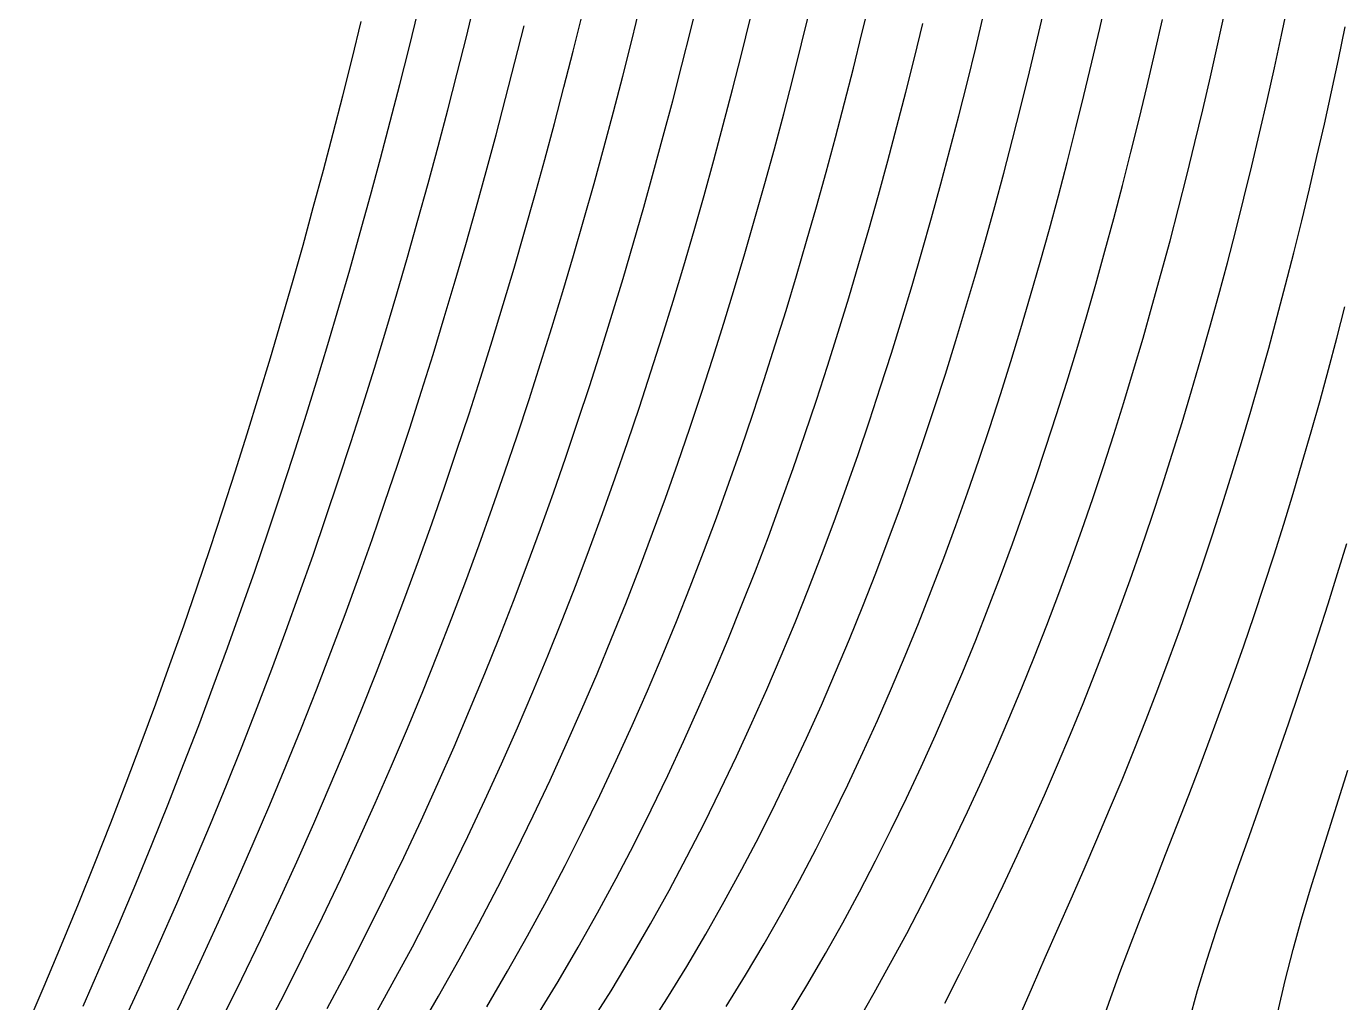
# Model space of a CAD drawing. Header units: metres. Extents: x -511 to 502, y -402 to 468.
# Drawn here: x -397.1 to -230.8, y 250.1 to 373.5 of the extents above; entities that cross this region are included whole.
import ezdxf

# ---------------------------------------------------------------- set-up
doc = ezdxf.new("R2010")
doc.units = ezdxf.units.M

msp = doc.modelspace()

# ---------------------------------------------------------------- linework, layer by layer
for p, q in [((-313.10345, 373.1131, -687.80963), (-312.00272, 377.6006, -687.91833)), ((-261.4032, 373.25732, -687.1817), (-260.43503, 377.5099, -687.3157)), ((-341.4815, 372.22375, -688.14233), (-340.3469, 376.8438, -688.23804)), ((-320.56668, 371.76398, -687.86676), (-319.44757, 376.28546, -687.9731)), ((-291.472, 372.62463, -687.5249), (-290.41095, 377.01007, -687.64496)), ((-269.26483, 372.06006, -687.23376), (-268.26364, 376.3432, -687.36554)), ((-238.43936, 372.4356, -686.8912), (-237.5581, 376.59338, -687.037)), ((-355.91745, 369.4416, -688.2585), (-354.76276, 374.12817, -688.3495)), ((-348.7249, 370.8388, -688.20013), (-347.57938, 375.49194, -688.2935)), ((-327.97836, 370.39355, -687.9248), (-326.84268, 374.9494, -688.0287)), ((-306.6977, 369.9856, -687.63837), (-305.58905, 374.43866, -687.75354)), ((-299.11038, 371.31952, -687.581), (-298.02466, 375.7384, -687.6986)), ((-277.07944, 370.82367, -687.28766), (-276.04712, 375.13898, -687.4171)), ((-254.45459, 370.19897, -686.9898), (-253.49673, 374.41302, -687.1315)), ((-246.46802, 371.34064, -686.93945), (-245.54764, 375.52588, -687.0832)), ((-335.33765, 369.00446, -687.98376), (-334.18744, 373.5948, -688.08514)), ((-314.23282, 368.62512, -687.69696), (-313.10345, 373.1131, -687.80963)), ((-292.56116, 368.24255, -687.4003), (-291.472, 372.62463, -687.5249)), ((-284.84555, 369.55023, -687.3432), (-283.78375, 373.89868, -687.4703)), ((-262.39688, 369.0124, -687.0423), (-261.4032, 373.25732, -687.1817)), ((-231.23346, 369.36182, -686.6913), (-230.3714, 373.48212, -686.84515)), ((-349.89877, 366.17914, -688.1037), (-348.7249, 370.8388, -688.20013)), ((-342.6446, 367.5987, -688.0434), (-341.4815, 372.22375, -688.14233)), ((-321.71484, 367.24054, -687.75665), (-320.56668, 371.76398, -687.86676)), ((-300.22498, 366.90234, -687.4589), (-299.11038, 371.31952, -687.581)), ((-278.13953, 366.51392, -687.153), (-277.07944, 370.82367, -687.28766)), ((-270.2926, 367.78333, -687.09674), (-269.26483, 372.06006, -687.23376)), ((-247.41226, 367.16553, -686.7897), (-246.46802, 371.34064, -686.93945)), ((-239.34323, 368.2887, -686.7393), (-238.43936, 372.4356, -686.8912)), ((-357.10013, 364.74774, -688.16455), (-355.91745, 369.4416, -688.2585)), ((-329.14325, 365.83447, -687.8173), (-327.97836, 370.39355, -687.9248)), ((-307.8356, 365.53265, -687.5189), (-306.6977, 369.9856, -687.63837)), ((-285.93582, 365.20605, -687.2111), (-284.84555, 369.55023, -687.3432)), ((-255.43768, 365.9937, -686.84235), (-254.45459, 370.19897, -686.9898)), ((-232.11725, 365.25342, -686.5308), (-231.23346, 369.36182, -686.6913)), ((-343.8369, 362.9682, -687.9411), (-342.6446, 367.5987, -688.0434)), ((-336.51733, 364.40955, -687.87885), (-335.33765, 369.00446, -687.98376)), ((-315.39197, 364.136, -687.58014), (-314.23282, 368.62512, -687.69696)), ((-293.6797, 363.86285, -687.2709), (-292.56116, 368.24255, -687.4003)), ((-271.34802, 363.5133, -686.9541), (-270.2926, 367.78333, -687.09674)), ((-263.4171, 364.7757, -686.89716), (-262.39688, 369.0124, -687.0423)), ((-240.27054, 364.1527, -686.58093), (-239.34323, 368.2887, -686.7393)), ((-351.10175, 361.513, -688.0041), (-349.89877, 366.17914, -688.1037)), ((-330.33844, 361.27203, -687.70593), (-329.14325, 365.83447, -687.8173)), ((-322.89322, 362.7149, -687.6425), (-321.71484, 367.24054, -687.75665)), ((-301.3696, 362.48663, -687.3322), (-300.22498, 366.90234, -687.4589)), ((-279.22827, 362.20935, -687.013), (-278.13953, 366.51392, -687.153)), ((-256.44705, 361.79736, -686.6886), (-255.43768, 365.9937, -686.84235)), ((-248.38135, 363.00024, -686.6336), (-247.41226, 367.16553, -686.7897)), ((-358.3119, 360.04608, -688.06757), (-357.10013, 364.74774, -688.16455)), ((-337.7274, 359.81006, -687.7702), (-336.51733, 364.40955, -687.87885)), ((-309.0041, 361.07996, -687.39496), (-307.8356, 365.53265, -687.5189)), ((-287.05582, 360.86603, -687.0738), (-285.93582, 365.20605, -687.2111)), ((-264.46478, 360.5464, -686.746), (-263.4171, 364.7757, -686.89716)), ((-241.22177, 360.0282, -686.4158), (-240.27054, 364.1527, -686.58093)), ((-233.02353, 361.15704, -686.36334), (-232.11725, 365.25342, -686.5308)), ((-345.05948, 358.33154, -687.8353), (-343.8369, 362.9682, -687.9411)), ((-324.10266, 358.18652, -687.52423), (-322.89322, 362.7149, -687.6425)), ((-316.5821, 359.64563, -687.459), (-315.39197, 364.136, -687.58014)), ((-302.5453, 358.07184, -687.2005), (-301.3696, 362.48663, -687.3322)), ((-294.8286, 359.48615, -687.13635), (-293.6797, 363.86285, -687.2709)), ((-272.4322, 359.24994, -686.80554), (-271.34802, 363.5133, -686.9541)), ((-249.37604, 358.8449, -686.47076), (-248.38135, 363.00024, -686.6336)), ((-352.335, 356.8393, -687.90106), (-351.10175, 361.513, -688.0041)), ((-331.56503, 356.70514, -687.5905), (-330.33844, 361.27203, -687.70593)), ((-310.20435, 356.62683, -687.2662), (-309.0041, 361.07996, -687.39496)), ((-288.2064, 356.5296, -686.93085), (-287.05582, 360.86603, -687.0738)), ((-280.34683, 357.90997, -686.8672), (-279.22827, 362.20935, -687.013)), ((-257.48343, 357.61, -686.5283), (-256.44705, 361.79736, -686.6886)), ((-233.9531, 357.07318, -686.1885), (-233.02353, 361.15704, -686.36334)), ((-359.5535, 355.33563, -687.96735), (-358.3119, 360.04608, -688.06757)), ((-338.96875, 355.20477, -687.6578), (-337.7274, 359.81006, -687.7702)), ((-317.80444, 355.15344, -687.3332), (-316.5821, 359.64563, -687.459)), ((-296.0092, 355.11133, -686.99634), (-294.8286, 359.48615, -687.13635)), ((-273.54608, 354.99298, -686.6507), (-272.4322, 359.24994, -686.80554)), ((-265.54092, 356.3252, -686.5884), (-264.46478, 360.5464, -686.746)), ((-242.19797, 355.91492, -686.2432), (-241.22177, 360.0282, -686.4158)), ((-346.31363, 353.68805, -687.72577), (-345.05948, 358.33154, -687.8353)), ((-325.34464, 353.6549, -687.4015), (-324.10266, 358.18652, -687.52423)), ((-303.75333, 353.65845, -687.06354), (-302.5453, 358.07184, -687.2005)), ((-281.49625, 353.61584, -686.71533), (-280.34683, 357.90997, -686.8672)), ((-258.5479, 353.43195, -686.361), (-257.48343, 357.61, -686.5283)), ((-250.39734, 354.70038, -686.3008), (-249.37604, 358.8449, -686.47076)), ((-353.59937, 352.1574, -687.7945), (-352.335, 356.8393, -687.90106)), ((-332.82443, 352.13397, -687.4709), (-331.56503, 356.70514, -687.5905)), ((-311.43738, 352.17316, -687.1324), (-310.20435, 356.62683, -687.2662)), ((-289.3892, 352.19696, -686.782), (-288.2064, 356.5296, -686.93085)), ((-266.64685, 352.1117, -686.4239), (-265.54092, 356.3252, -686.5884)), ((-243.19992, 351.81335, -686.0629), (-242.19797, 355.91492, -686.2432)), ((-234.90643, 353.00214, -686.00574), (-233.9531, 357.07318, -686.1885)), ((-360.82623, 350.61578, -687.8638), (-359.5535, 355.33563, -687.96735)), ((-340.24298, 350.5937, -687.5412), (-338.96875, 355.20477, -687.6578)), ((-319.0601, 350.65924, -687.2026), (-317.80444, 355.15344, -687.3332)), ((-297.22272, 350.73895, -686.85065), (-296.0092, 355.11133, -686.99634)), ((-274.69104, 350.74243, -686.48926), (-273.54608, 354.99298, -686.6507)), ((-251.44608, 350.56616, -686.12317), (-250.39734, 354.70038, -686.3008)), ((-347.6003, 349.03668, -687.61237), (-346.31363, 353.68805, -687.72577)), ((-326.62027, 349.1195, -687.2741), (-325.34464, 353.6549, -687.4015)), ((-304.99512, 349.24518, -686.9211), (-303.75333, 353.65845, -687.06354)), ((-282.67792, 349.32672, -686.55695), (-281.49625, 353.61584, -686.71533)), ((-259.64172, 349.26306, -686.1863), (-258.5479, 353.43195, -686.361)), ((-235.88464, 348.9436, -685.8145), (-234.90643, 353.00214, -686.00574)), ((-354.89615, 347.46655, -687.6842), (-353.59937, 352.1574, -687.7945)), ((-334.1175, 347.5572, -687.34674), (-332.82443, 352.13397, -687.4709)), ((-312.70477, 347.71838, -686.9932), (-311.43738, 352.17316, -687.1324)), ((-290.60513, 347.86768, -686.62683), (-289.3892, 352.19696, -686.782)), ((-267.7833, 347.90625, -686.25214), (-266.64685, 352.1117, -686.4239)), ((-244.22858, 347.7237, -685.8744), (-243.19992, 351.81335, -686.0629)), ((-362.13086, 345.88568, -687.7566), (-360.82623, 350.61578, -687.8638)), ((-341.55106, 345.97552, -687.4204), (-340.24298, 350.5937, -687.5412)), ((-320.35034, 346.1621, -687.06683), (-319.0601, 350.65924, -687.2026)), ((-306.27188, 344.83215, -686.77277), (-304.99512, 349.24518, -686.9211)), ((-298.47043, 346.3684, -686.69885), (-297.22272, 350.73895, -686.85065)), ((-283.8931, 345.04254, -686.39166), (-282.67792, 349.32672, -686.55695)), ((-275.8681, 346.49835, -686.3207), (-274.69104, 350.74243, -686.48926)), ((-260.7657, 345.10364, -686.00354), (-259.64172, 349.26306, -686.1863)), ((-252.5234, 346.44293, -685.93744), (-251.44608, 350.56616, -686.12317)), ((-348.92075, 344.37732, -687.4949), (-347.6003, 349.03668, -687.61237)), ((-335.44577, 342.97467, -687.2179), (-334.1175, 347.5572, -687.34674)), ((-327.93103, 344.5799, -687.1418), (-326.62027, 349.1195, -687.2741)), ((-314.00787, 343.26215, -686.8484), (-312.70477, 347.71838, -686.9932)), ((-291.85583, 343.54187, -686.465), (-290.60513, 347.86768, -686.62683)), ((-268.95193, 343.70898, -686.07263), (-267.7833, 347.90625, -686.25214)), ((-245.28482, 343.64575, -685.677), (-244.22858, 347.7237, -685.8744)), ((-236.88843, 344.89832, -685.6143), (-235.88464, 348.9436, -685.8145)), ((-363.4688, 341.14423, -687.6458), (-362.13086, 345.88568, -687.7566)), ((-356.2266, 342.76593, -687.57007), (-354.89615, 347.46655, -687.6842)), ((-342.8942, 341.3498, -687.2951), (-341.55106, 345.97552, -687.4204)), ((-321.67694, 341.66187, -686.9256), (-320.35034, 346.1621, -687.06683)), ((-299.75375, 341.9994, -686.5406), (-298.47043, 346.3684, -686.69885)), ((-277.0787, 342.26093, -686.14453), (-275.8681, 346.49835, -686.3207)), ((-253.63037, 342.3302, -685.74304), (-252.5234, 346.44293, -685.93744)), ((-350.27612, 339.70862, -687.3731), (-348.92075, 344.37732, -687.4949)), ((-329.27808, 340.03503, -687.0043), (-327.93103, 344.5799, -687.1418)), ((-307.58524, 340.41888, -686.61816), (-306.27188, 344.83215, -686.77277)), ((-285.14325, 340.76337, -686.21906), (-283.8931, 345.04254, -686.39166)), ((-261.92114, 340.95386, -685.8124), (-260.7657, 345.10364, -686.00354)), ((-237.91843, 340.86627, -685.40454), (-236.88843, 344.89832, -685.6143)), ((-357.59177, 338.05463, -687.4518), (-356.2266, 342.76593, -687.57007)), ((-336.81055, 338.38513, -687.0841), (-335.44577, 342.97467, -687.2179)), ((-315.34808, 338.8037, -686.6976), (-314.00787, 343.26215, -686.8484)), ((-293.14258, 339.21887, -686.29614), (-291.85583, 343.54187, -686.465)), ((-270.15356, 339.51923, -685.8848), (-268.95193, 343.70898, -686.07263)), ((-246.36954, 339.58032, -685.47015), (-245.28482, 343.64575, -685.677)), ((-364.84106, 336.3908, -687.53107), (-363.4688, 341.14423, -687.6458)), ((-344.27393, 336.7155, -687.165), (-342.8942, 341.3498, -687.2951)), ((-323.0411, 337.15765, -686.7787), (-321.67694, 341.66187, -686.9256)), ((-301.07443, 337.63153, -686.3755), (-299.75375, 341.9994, -686.5406)), ((-278.3241, 338.02985, -685.9603), (-277.0787, 342.26093, -686.14453)), ((-263.10928, 336.81348, -685.6121), (-261.92114, 340.95386, -685.8124)), ((-254.76791, 338.22864, -685.53937), (-253.63037, 342.3302, -685.74304)), ((-351.66797, 335.0299, -687.24677), (-350.27612, 339.70862, -687.3731)), ((-330.66315, 335.48456, -686.8612), (-329.27808, 340.03503, -687.0043)), ((-308.93652, 336.00494, -686.45703), (-307.58524, 340.41888, -686.61816)), ((-294.467, 334.89874, -686.1196), (-293.14258, 339.21887, -686.29614)), ((-286.42957, 336.48853, -686.03864), (-285.14325, 340.76337, -686.21906)), ((-271.3899, 335.3379, -685.68823), (-270.15356, 339.51923, -685.8848)), ((-247.4838, 335.52747, -685.2532), (-246.36954, 339.58032, -685.47015)), ((-238.97568, 336.8479, -685.18445), (-237.91843, 340.86627, -685.40454)), ((-358.9928, 333.33167, -687.3293), (-357.59177, 338.05463, -687.4518)), ((-338.21347, 333.7882, -686.945), (-336.81055, 338.38513, -687.0841)), ((-316.727, 334.34265, -686.54047), (-315.34808, 338.8037, -686.6976)), ((-302.43375, 333.26465, -686.20306), (-301.07443, 337.63153, -686.3755)), ((-279.60587, 333.805, -685.7676), (-278.3241, 338.02985, -685.9603)), ((-255.93726, 334.13812, -685.3258), (-254.76791, 338.22864, -685.53937)), ((-231.44131, 334.1253, -684.8855), (-230.41718, 338.09723, -685.1197)), ((-366.24878, 331.62408, -687.4123), (-364.84106, 336.3908, -687.53107)), ((-345.69162, 332.07214, -687.0299), (-344.27393, 336.7155, -687.165)), ((-324.4444, 332.649, -686.6256), (-323.0411, 337.15765, -686.7787)), ((-310.3275, 331.58984, -686.2888), (-308.93652, 336.00494, -686.45703)), ((-287.75394, 332.21814, -685.8499), (-286.42957, 336.48853, -686.03864)), ((-264.33136, 332.68286, -685.40216), (-263.10928, 336.81348, -685.6121)), ((-240.06104, 332.84326, -684.9533), (-238.97568, 336.8479, -685.18445)), ((-353.0975, 330.3401, -687.1157), (-351.66797, 335.0299, -687.24677)), ((-332.0877, 330.9276, -686.71234), (-330.66315, 335.48456, -686.8612)), ((-318.14633, 329.87866, -686.3765), (-316.727, 334.34265, -686.54047)), ((-295.83075, 330.5813, -685.93506), (-294.467, 334.89874, -686.1196)), ((-272.6621, 331.16467, -685.4821), (-271.3899, 335.3379, -685.68823)), ((-248.6286, 331.487, -685.0253), (-247.4838, 335.52747, -685.2532)), ((-360.43124, 328.59595, -687.2022), (-358.9928, 333.33167, -687.3293)), ((-339.656, 329.18256, -686.8004), (-338.21347, 333.7882, -686.945)), ((-325.88876, 328.13495, -686.4661), (-324.4444, 332.649, -686.6256)), ((-303.8336, 328.8982, -686.0229), (-302.43375, 333.26465, -686.20306)), ((-280.9255, 329.58643, -685.56555), (-279.60587, 333.805, -685.7676)), ((-265.58862, 328.5622, -685.1818), (-264.33136, 332.68286, -685.40216)), ((-257.13937, 330.05896, -685.10156), (-255.93726, 334.13812, -685.3258)), ((-241.17517, 328.85236, -684.71027), (-240.06104, 332.84326, -684.9533)), ((-232.49152, 330.1681, -684.6393), (-231.44131, 334.1253, -684.8855)), ((-367.69333, 326.84308, -687.28925), (-366.24878, 331.62408, -687.4123)), ((-347.1489, 327.41815, -686.8896), (-345.69162, 332.07214, -687.0299)), ((-333.5534, 326.3631, -686.5573), (-332.0877, 330.9276, -686.71234)), ((-311.75998, 327.17303, -686.1131), (-310.3275, 331.58984, -686.2888)), ((-289.1177, 327.95233, -685.6522), (-287.75394, 332.21814, -685.8499)), ((-273.9717, 326.99945, -685.2659), (-272.6621, 331.16467, -685.4821)), ((-249.80496, 327.45935, -684.7859), (-248.6286, 331.487, -685.0253)), ((-354.56628, 325.63806, -686.9796), (-353.0975, 330.3401, -687.1157)), ((-319.60785, 325.41064, -686.2055), (-318.14633, 329.87866, -686.3765)), ((-297.23535, 326.26605, -685.7419), (-295.83075, 330.5813, -685.93506)), ((-282.28445, 325.37408, -685.3537), (-280.9255, 329.58643, -685.56555)), ((-258.37573, 325.9914, -684.8659), (-257.13937, 330.05896, -685.10156)), ((-233.5687, 326.2257, -684.3802), (-232.49152, 330.1681, -684.6393)), ((-361.90845, 323.84613, -687.07043), (-360.43124, 328.59595, -687.2022)), ((-341.13974, 324.56793, -686.6499), (-339.656, 329.18256, -686.8004)), ((-327.37567, 323.61487, -686.2998), (-325.88876, 328.13495, -686.4661)), ((-305.2757, 324.5318, -685.8344), (-303.8336, 328.8982, -686.0229)), ((-290.52277, 323.69043, -685.445), (-289.1177, 327.95233, -685.6522)), ((-266.88248, 324.45123, -684.95026), (-265.58862, 328.5622, -685.1818)), ((-242.31912, 324.87573, -684.4545), (-241.17517, 328.85236, -684.71027)), ((-369.17606, 322.04626, -687.1617), (-367.69333, 326.84308, -687.28925)), ((-348.6472, 322.75293, -686.7436), (-347.1489, 327.41815, -686.8896)), ((-335.06207, 321.79065, -686.39575), (-333.5534, 326.3631, -686.5573)), ((-313.23575, 322.75415, -685.92944), (-311.75998, 327.17303, -686.1131)), ((-298.68298, 321.95258, -685.5395), (-297.23535, 326.26605, -685.7419)), ((-275.3204, 322.8423, -685.0388), (-273.9717, 326.99945, -685.2659)), ((-259.64746, 321.9353, -684.6179), (-258.37573, 325.9914, -684.8659)), ((-251.01382, 323.4447, -684.5338), (-249.80496, 327.45935, -684.7859)), ((-234.6735, 322.29883, -684.1071), (-233.5687, 326.2257, -684.3802)), ((-356.07578, 320.92267, -686.83826), (-354.56628, 325.63806, -686.9796)), ((-342.66638, 319.94257, -686.49316), (-341.13974, 324.56793, -686.6499)), ((-321.1135, 320.9378, -686.02673), (-319.60785, 325.41064, -686.2055)), ((-306.762, 320.16473, -685.637), (-305.2757, 324.5318, -685.8344)), ((-283.6846, 321.16785, -685.1313), (-282.28445, 325.37408, -685.3537)), ((-268.2144, 320.35046, -684.7067), (-266.88248, 324.45123, -684.95026)), ((-243.49365, 320.91345, -684.18506), (-242.31912, 324.87573, -684.4545)), ((-363.42593, 319.08118, -686.9336), (-361.90845, 323.84613, -687.07043)), ((-350.18823, 318.07495, -686.5918), (-348.6472, 322.75293, -686.7436)), ((-328.90717, 319.0879, -686.1261), (-327.37567, 323.61487, -686.2998)), ((-314.7568, 318.33228, -685.73724), (-313.23575, 322.75415, -685.92944)), ((-291.9709, 319.43256, -685.2275), (-290.52277, 323.69043, -685.445)), ((-276.70953, 318.6931, -684.7999), (-275.3204, 322.8423, -685.0388)), ((-252.25638, 319.44336, -684.2683), (-251.01382, 323.4447, -684.5338)), ((-370.69827, 317.2326, -687.0294), (-369.17606, 322.04626, -687.1617)), ((-357.62766, 316.19275, -686.6913), (-356.07578, 320.92267, -686.83826)), ((-336.61563, 317.2088, -686.22723), (-335.06207, 321.79065, -686.39575)), ((-322.6652, 316.4599, -685.8399), (-321.1135, 320.9378, -686.02673)), ((-300.1754, 317.6405, -685.3272), (-298.68298, 321.95258, -685.5395)), ((-285.12775, 316.96765, -684.89746), (-283.6846, 321.16785, -685.1313)), ((-260.95584, 317.8911, -684.3567), (-259.64746, 321.9353, -684.6179)), ((-235.80634, 318.3872, -683.81903), (-234.6735, 322.29883, -684.1071)), ((-344.2379, 315.3056, -686.32983), (-342.66638, 319.94257, -686.49316)), ((-308.29462, 315.797, -685.4301), (-306.762, 320.16473, -685.637)), ((-293.46423, 315.17828, -684.999), (-291.9709, 319.43256, -685.2275)), ((-269.58588, 316.25958, -684.4502), (-268.2144, 320.35046, -684.7067)), ((-253.53363, 315.4555, -683.98816), (-252.25638, 319.44336, -684.2683)), ((-244.6995, 316.96564, -683.90076), (-243.49365, 320.91345, -684.18506)), ((-364.98523, 314.29962, -686.7915), (-363.42593, 319.08118, -686.9336)), ((-351.7739, 313.38324, -686.43365), (-350.18823, 318.07495, -686.5918)), ((-330.48532, 314.55286, -685.9447), (-328.90717, 319.0879, -686.1261)), ((-316.32532, 313.90686, -685.5359), (-314.7568, 318.33228, -685.73724)), ((-301.71475, 313.3299, -685.1043), (-300.1754, 317.6405, -685.3272)), ((-278.14096, 314.5523, -684.54846), (-276.70953, 318.6931, -684.7999)), ((-262.302, 313.8589, -684.0812), (-260.95584, 317.8911, -684.3567)), ((-236.96786, 314.49084, -683.5147), (-235.80634, 318.3872, -683.81903)), ((-372.26157, 312.40045, -686.89215), (-370.69827, 317.2326, -687.0294)), ((-359.22372, 311.44647, -686.53845), (-357.62766, 316.19275, -686.6913)), ((-338.216, 312.61646, -686.05133), (-336.61563, 317.2088, -686.22723)), ((-324.26514, 311.97577, -685.6443), (-322.6652, 316.4599, -685.8399)), ((-286.61566, 312.77338, -684.6514), (-285.12775, 316.96765, -684.89746)), ((-270.99847, 312.17908, -684.1796), (-269.58588, 316.25958, -684.4502)), ((-245.93756, 313.0324, -683.60034), (-244.6995, 316.96564, -683.90076)), ((-366.58783, 309.50006, -686.64386), (-364.98523, 314.29962, -686.7915)), ((-345.85638, 310.65576, -686.15955), (-344.2379, 315.3056, -686.32983)), ((-332.11237, 310.00897, -685.75494), (-330.48532, 314.55286, -685.9447)), ((-309.8756, 311.4276, -685.213), (-308.29462, 315.797, -685.4301)), ((-295.00455, 310.9275, -684.75867), (-293.46423, 315.17828, -684.999)), ((-279.61655, 310.4195, -684.2834), (-278.14096, 314.5523, -684.54846)), ((-254.84644, 311.4809, -683.6922), (-253.53363, 315.4555, -683.98816)), ((-238.15854, 310.61, -683.1928), (-236.96786, 314.49084, -683.5147)), ((-353.40613, 308.67627, -686.269), (-351.7739, 313.38324, -686.43365)), ((-339.8654, 308.01245, -685.86755), (-338.216, 312.61646, -686.05133)), ((-317.94354, 309.47717, -685.3248), (-316.32532, 313.90686, -685.5359)), ((-303.3033, 309.01978, -684.86993), (-301.71475, 313.3299, -685.1043)), ((-288.15048, 308.58484, -684.3921), (-286.61566, 312.77338, -684.6514)), ((-263.68747, 309.83868, -683.7901), (-262.302, 313.8589, -684.0812)), ((-247.20859, 309.11414, -683.2826), (-245.93756, 313.0324, -683.60034)), ((-373.8673, 307.54816, -686.7497), (-372.26157, 312.40045, -686.89215)), ((-360.8656, 306.68274, -686.37933), (-359.22372, 311.44647, -686.53845)), ((-325.91574, 307.48438, -685.4394), (-324.26514, 311.97577, -685.6443)), ((-311.5076, 307.05573, -684.9849), (-309.8756, 311.4276, -685.213)), ((-272.45367, 308.10876, -683.8939), (-270.99847, 312.17908, -684.1796)), ((-256.19617, 307.5202, -683.3791), (-254.84644, 311.4809, -683.6922)), ((-368.2356, 304.68073, -686.49036), (-366.58783, 309.50006, -686.64386)), ((-347.5236, 305.99158, -685.98175), (-345.85638, 310.65576, -686.15955)), ((-333.79047, 305.45496, -685.5564), (-332.11237, 310.00897, -685.75494)), ((-319.61386, 305.04218, -685.1033), (-317.94354, 309.47717, -685.3248)), ((-296.5944, 306.6798, -684.5055), (-295.00455, 310.9275, -684.75867)), ((-281.13815, 306.29504, -684.0035), (-279.61655, 310.4195, -684.2834)), ((-265.1135, 305.83105, -683.4822), (-263.68747, 309.83868, -683.7901)), ((-239.37866, 306.7444, -682.85175), (-238.15854, 310.61, -683.1928)), ((-355.08682, 303.9524, -686.0972), (-353.40613, 308.67627, -686.269)), ((-341.5661, 303.3954, -685.6754), (-339.8654, 308.01245, -685.86755)), ((-304.94348, 304.71008, -684.6233), (-303.3033, 309.01978, -684.86993)), ((-289.73434, 304.4021, -684.11847), (-288.15048, 308.58484, -684.3921)), ((-273.95328, 304.0492, -683.59174), (-272.45367, 308.10876, -683.8939)), ((-248.513, 305.21045, -682.94586), (-247.20859, 309.11414, -683.2826)), ((-231.34894, 304.35693, -682.3992), (-230.18832, 308.1742, -682.76495)), ((-375.51718, 302.67426, -686.60175), (-373.8673, 307.54816, -686.7497)), ((-362.5554, 301.8999, -686.2136), (-360.8656, 306.68274, -686.37933)), ((-349.24213, 301.31183, -685.7961), (-347.5236, 305.99158, -685.98175)), ((-327.61954, 302.98456, -685.22455), (-325.91574, 307.48438, -685.4394)), ((-313.19293, 302.68164, -684.7451), (-311.5076, 307.05573, -684.9849)), ((-298.23602, 302.43494, -684.2385), (-296.5944, 306.6798, -684.5055)), ((-282.70767, 302.1789, -683.7076), (-281.13815, 306.29504, -684.0035)), ((-257.5834, 303.57367, -683.0473), (-256.19617, 307.5202, -683.3791)), ((-240.62842, 302.8944, -682.48987), (-239.37866, 306.7444, -682.85175)), ((-369.93024, 299.8396, -686.3306), (-368.2356, 304.68073, -686.49036)), ((-335.52222, 300.88965, -685.3483), (-333.79047, 305.45496, -685.5564)), ((-321.33914, 300.60114, -684.8704), (-319.61386, 305.04218, -685.1033)), ((-306.63776, 300.4002, -684.36334), (-304.94348, 304.71008, -684.6233)), ((-291.36948, 300.2249, -683.8293), (-289.73434, 304.4021, -684.11847)), ((-266.5815, 301.83582, -683.15594), (-265.1135, 305.83105, -683.4822)), ((-249.85147, 301.32196, -682.58856), (-248.513, 305.21045, -682.94586)), ((-232.5347, 300.55444, -682.0106), (-231.34894, 304.35693, -682.3992)), ((-377.2127, 297.77655, -686.448), (-375.51718, 302.67426, -686.60175)), ((-356.81818, 299.20984, -685.918), (-355.08682, 303.9524, -686.0972)), ((-343.32062, 298.7641, -685.47424), (-341.5661, 303.3954, -685.6754)), ((-329.37912, 298.4754, -684.99896), (-327.61954, 302.98456, -685.22455)), ((-314.93442, 298.3037, -684.4925), (-313.19293, 302.68164, -684.7451)), ((-275.49887, 300.00043, -683.27167), (-273.95328, 304.0492, -683.59174)), ((-259.0093, 299.64105, -682.6952), (-257.5834, 303.57367, -683.0473)), ((-241.90799, 299.05902, -682.1053), (-240.62842, 302.8944, -682.48987)), ((-364.29504, 297.0957, -686.0409), (-362.5554, 301.8999, -686.2136)), ((-351.01404, 296.61438, -685.6019), (-349.24213, 301.31183, -685.7961)), ((-299.93204, 298.19293, -683.9566), (-298.23602, 302.43494, -684.2385)), ((-284.3272, 298.0711, -683.3942), (-282.70767, 302.1789, -683.7076)), ((-268.0927, 297.85364, -682.80975), (-266.5815, 301.83582, -683.15594)), ((-251.22452, 297.4483, -682.20874), (-249.85147, 301.32196, -682.58856)), ((-371.67374, 294.97498, -686.16437), (-369.93024, 299.8396, -686.3306)), ((-337.31027, 296.3114, -685.1301), (-335.52222, 300.88965, -685.3483)), ((-323.12204, 296.15308, -684.6255), (-321.33914, 300.60114, -684.8704)), ((-308.38904, 296.08923, -684.08905), (-306.63776, 300.4002, -684.36334)), ((-293.05856, 296.05334, -683.5232), (-291.36948, 300.2249, -683.8293)), ((-277.09232, 295.9626, -682.93207), (-275.49887, 300.00043, -683.27167)), ((-260.47458, 295.72308, -682.32086), (-259.0093, 299.64105, -682.6952)), ((-233.74521, 296.76617, -681.5971), (-232.5347, 300.55444, -682.0106)), ((-378.95584, 292.8529, -686.2881), (-377.2127, 297.77655, -686.448)), ((-358.60257, 294.44708, -685.7309), (-356.81818, 299.20984, -685.918)), ((-345.1316, 294.11652, -685.26355), (-343.32062, 298.7641, -685.47424)), ((-331.19727, 293.95557, -684.76184), (-329.37912, 298.4754, -684.99896)), ((-316.73523, 293.9215, -684.22614), (-314.93442, 298.3037, -684.4925)), ((-301.6852, 293.9532, -683.6583), (-299.93204, 298.19293, -683.9566)), ((-285.9992, 293.972, -683.0618), (-284.3272, 298.0711, -683.3942)), ((-269.64838, 293.88483, -682.44165), (-268.0927, 297.85364, -682.80975)), ((-243.2168, 295.23877, -681.6959), (-241.90799, 299.05902, -682.1053)), ((-366.08676, 292.26862, -685.8608), (-364.29504, 297.0957, -686.0409)), ((-352.84213, 291.8974, -685.3988), (-351.01404, 296.61438, -685.6019)), ((-339.15768, 291.71893, -684.90106), (-337.31027, 296.3114, -685.1301)), ((-324.9658, 291.69666, -684.36743), (-323.12204, 296.15308, -684.6255)), ((-310.20053, 291.77716, -683.7991), (-308.38904, 296.08923, -684.08905)), ((-294.80405, 291.88745, -683.1987), (-293.05856, 296.05334, -683.5232)), ((-252.63184, 293.5899, -681.80426), (-251.22452, 297.4483, -682.20874)), ((-234.97949, 292.9912, -681.1564), (-233.74521, 296.76617, -681.5971)), ((-373.46808, 290.08484, -685.99115), (-371.67374, 294.97498, -686.16437)), ((-360.44226, 289.66168, -685.53534), (-358.60257, 294.44708, -685.7309)), ((-278.7354, 291.9361, -682.571), (-277.09232, 295.9626, -682.93207)), ((-261.97992, 291.81976, -681.9221), (-260.47458, 295.72308, -682.32086)), ((-244.55453, 291.43274, -681.25934), (-243.2168, 295.23877, -681.6959)), ((-380.7483, 287.90137, -686.12177), (-378.95584, 292.8529, -686.2881)), ((-347.0019, 289.45087, -685.0426), (-345.1316, 294.11652, -685.26355)), ((-333.0774, 289.42365, -684.5123), (-331.19727, 293.95557, -684.76184)), ((-318.5983, 289.5338, -683.9449), (-316.73523, 293.9215, -684.22614)), ((-303.49863, 289.71545, -683.34235), (-301.6852, 293.9532, -683.6583)), ((-287.72565, 289.88165, -682.7086), (-285.9992, 293.972, -683.0618)), ((-271.24988, 289.92926, -682.0496), (-269.64838, 293.88483, -682.44165)), ((-254.07373, 289.7464, -681.3727), (-252.63184, 293.5899, -681.80426)), ((-236.2362, 289.22827, -680.68567), (-234.97949, 292.9912, -681.1564)), ((-367.93286, 287.41595, -685.6727), (-366.08676, 292.26862, -685.8608)), ((-354.72916, 287.15924, -685.18604), (-352.84213, 291.8974, -685.3988)), ((-341.06747, 287.11005, -684.6603), (-339.15768, 291.71893, -684.90106)), ((-326.87372, 287.23096, -684.0952), (-324.9658, 291.69666, -684.36743)), ((-312.0753, 287.46326, -683.49207), (-310.20053, 291.77716, -683.7991)), ((-296.6087, 287.7271, -682.85406), (-294.80405, 291.88745, -683.1987)), ((-280.43018, 287.9215, -682.1865), (-278.7354, 291.9361, -682.571)), ((-263.52576, 287.93127, -681.4966), (-261.97992, 291.81976, -681.9221)), ((-245.92004, 287.64075, -680.7928), (-244.55453, 291.43274, -681.25934)), ((-375.3153, 285.16632, -685.8106), (-373.46808, 290.08484, -685.99115)), ((-362.34003, 284.8515, -685.33075), (-360.44226, 289.66168, -685.53534)), ((-348.93448, 284.76532, -684.81067), (-347.0019, 289.45087, -685.0426)), ((-335.02286, 284.87775, -684.24945), (-333.0774, 289.42365, -684.5123)), ((-320.52747, 285.14, -683.6474), (-318.5983, 289.5338, -683.9449)), ((-305.3754, 285.47943, -683.00696), (-303.49863, 289.71545, -683.34235)), ((-289.50925, 285.80078, -682.3326), (-287.72565, 289.88165, -682.7086)), ((-272.89822, 285.9881, -681.63116), (-271.24988, 289.92926, -682.0496)), ((-255.54947, 285.91803, -680.91125), (-254.07373, 289.7464, -681.3727)), ((-382.59207, 282.91913, -685.94855), (-380.7483, 287.90137, -686.12177)), ((-298.47577, 283.57263, -682.48737), (-296.6087, 287.7271, -682.85406)), ((-282.17813, 283.91925, -681.7761), (-280.43018, 287.9215, -682.1865)), ((-265.11234, 284.0584, -681.0415), (-263.52576, 287.93127, -681.4966)), ((-237.51334, 285.4759, -680.18207), (-236.2362, 289.22827, -680.68567)), ((-369.8356, 282.53516, -685.4764), (-367.93286, 287.41595, -685.6727)), ((-356.6781, 282.39722, -684.963), (-354.72916, 287.15924, -685.18604)), ((-343.0431, 282.48352, -684.4069), (-341.06747, 287.11005, -684.6603)), ((-328.84955, 282.75427, -683.8076), (-326.87372, 287.23096, -684.0952)), ((-314.01712, 283.14685, -683.16656), (-312.0753, 287.46326, -683.49207)), ((-247.31161, 283.862, -680.29315), (-245.92004, 287.64075, -680.7928)), ((-377.21765, 280.21716, -685.6223), (-375.3153, 285.16632, -685.8106)), ((-364.29868, 280.01398, -685.11664), (-362.34003, 284.8515, -685.33075)), ((-350.93286, 280.0575, -684.56696), (-348.93448, 284.76532, -684.81067)), ((-337.0375, 280.31653, -683.97205), (-335.02286, 284.87775, -684.24945)), ((-322.52637, 280.73877, -683.3323), (-320.52747, 285.14, -683.6474)), ((-307.3193, 281.24518, -682.65027), (-305.3754, 285.47943, -683.00696)), ((-291.35257, 281.72894, -681.93134), (-289.50925, 285.80078, -682.3326)), ((-274.5945, 282.0617, -681.1835), (-272.89822, 285.9881, -681.63116)), ((-257.05832, 282.10474, -680.4169), (-255.54947, 285.91803, -680.91125)), ((-238.80826, 281.73248, -679.64215), (-237.51334, 285.4759, -680.18207)), ((-384.4888, 277.9037, -685.7682), (-382.59207, 282.91913, -685.94855)), ((-330.89734, 278.2655, -683.50336), (-328.84955, 282.75427, -683.8076)), ((-316.03, 278.82703, -682.82074), (-314.01712, 283.14685, -683.16656)), ((-300.40854, 279.42377, -682.09625), (-298.47577, 283.57263, -682.48737)), ((-283.9815, 279.92993, -681.3372), (-282.17813, 283.91925, -681.7761)), ((-266.7395, 280.2013, -680.5536), (-265.11234, 284.0584, -681.0415)), ((-248.7273, 280.0954, -679.757), (-247.31161, 283.862, -680.29315)), ((-371.79767, 277.62396, -685.27106), (-369.8356, 282.53516, -685.4764)), ((-358.69193, 277.60876, -684.729), (-356.6781, 282.39722, -684.963)), ((-345.08838, 277.8366, -684.13995), (-343.0431, 282.48352, -684.4069)), ((-309.33405, 277.01196, -682.27026), (-307.3193, 281.24518, -682.65027)), ((-293.2584, 277.66754, -681.5023), (-291.35257, 281.72894, -681.93134)), ((-276.33972, 278.15094, -680.7035), (-274.5945, 282.0617, -681.1835)), ((-258.59872, 278.30627, -679.88586), (-257.05832, 282.10474, -680.4169)), ((-240.11731, 277.99548, -679.06195), (-238.80826, 281.73248, -679.64215)), ((-379.17746, 275.2342, -685.4258), (-377.21765, 280.21716, -685.6223)), ((-366.32092, 275.1463, -684.8923), (-364.29868, 280.01398, -685.11664)), ((-353.0006, 275.32465, -684.31055), (-350.93286, 280.0575, -684.56696)), ((-339.12534, 275.7379, -683.67896), (-337.0375, 280.31653, -683.97205)), ((-324.59967, 276.32916, -682.9979), (-322.52637, 280.73877, -683.3323)), ((-302.4105, 275.2812, -681.6783), (-300.40854, 279.42377, -682.09625)), ((-285.84204, 275.95465, -680.8665), (-283.9815, 279.92993, -681.3372)), ((-268.40695, 276.36102, -680.02924), (-266.7395, 280.2013, -680.5536)), ((-250.16388, 276.34003, -679.1802), (-248.7273, 280.0954, -679.757)), ((-231.2355, 275.76965, -678.332), (-230.04279, 279.49835, -678.9582)), ((-386.44098, 272.8518, -685.5802), (-384.4888, 277.9037, -685.7682)), ((-347.20724, 273.16705, -683.8583), (-345.08838, 277.8366, -684.13995)), ((-333.0216, 273.7625, -683.1809), (-330.89734, 278.2655, -683.50336)), ((-318.11823, 274.50348, -682.45264), (-316.03, 278.82703, -682.82074)), ((-278.13437, 274.2567, -680.1874), (-276.33972, 278.15094, -680.7035)), ((-260.16852, 274.52277, -679.314), (-258.59872, 278.30627, -679.88586)), ((-241.43585, 274.26202, -678.437), (-240.11731, 277.99548, -679.06195)), ((-373.82178, 272.67883, -685.05634), (-371.79767, 277.62396, -685.27106)), ((-360.77426, 272.79114, -684.48315), (-358.69193, 277.60876, -684.729)), ((-326.75177, 271.90967, -682.64246), (-324.59967, 276.32916, -682.9979)), ((-311.42413, 272.78015, -681.8645), (-309.33405, 277.01196, -682.27026)), ((-295.22964, 273.617, -681.04236), (-293.2584, 277.66754, -681.5023)), ((-270.11362, 272.53778, -679.4641), (-268.40695, 276.36102, -680.02924)), ((-251.61737, 272.5943, -678.55804), (-250.16388, 276.34003, -679.1802)), ((-381.19714, 270.2143, -685.22046), (-379.17746, 275.2342, -685.4258)), ((-368.4102, 270.24536, -684.657), (-366.32092, 275.1463, -684.8923)), ((-355.14172, 270.56427, -684.04047), (-353.0006, 275.32465, -684.31055)), ((-341.291, 271.13922, -683.36884), (-339.12534, 275.7379, -683.67896)), ((-320.28687, 270.17523, -682.06), (-318.11823, 274.50348, -682.45264)), ((-304.48557, 271.14545, -681.2305), (-302.4105, 275.2812, -681.6783)), ((-287.76172, 271.99457, -680.3605), (-285.84204, 275.95465, -680.8665)), ((-261.76447, 270.7542, -678.6965), (-260.16852, 274.52277, -679.314)), ((-232.42645, 272.03265, -677.6569), (-231.2355, 275.76965, -678.332)), ((-388.45044, 267.76013, -685.3842), (-386.44098, 272.8518, -685.5802)), ((-362.9287, 267.94073, -684.2247), (-360.77426, 272.79114, -684.48315)), ((-349.40427, 268.47192, -683.5607), (-347.20724, 273.16705, -683.8583)), ((-335.22736, 269.24365, -682.8386), (-333.0216, 273.7625, -683.1809)), ((-313.59427, 268.54926, -681.4302), (-311.42413, 272.78015, -681.8645)), ((-297.26965, 269.5788, -680.54803), (-295.22964, 273.617, -681.04236)), ((-279.979, 270.3805, -679.631), (-278.13437, 274.2567, -680.1874)), ((-242.75766, 270.52893, -677.76215), (-241.43585, 274.26202, -678.437)), ((-375.91086, 267.6966, -684.8315), (-373.82178, 272.67883, -685.05634)), ((-343.53934, 266.5185, -683.04016), (-341.291, 271.13922, -683.36884)), ((-328.98828, 267.47937, -682.2638), (-326.75177, 271.90967, -682.64246)), ((-306.63834, 267.0169, -680.7496), (-304.48557, 271.14545, -681.2305)), ((-289.74255, 268.05133, -679.81476), (-287.76172, 271.99457, -680.3605)), ((-271.8576, 268.7328, -678.8533), (-270.11362, 272.53778, -679.4641)), ((-253.08212, 268.85675, -677.88513), (-251.61737, 272.5943, -678.55804)), ((-233.60776, 268.28064, -676.92755), (-232.42645, 272.03265, -677.6569)), ((-383.27924, 265.15393, -685.00586), (-381.19714, 270.2143, -685.22046)), ((-370.56982, 265.30725, -684.41003), (-368.4102, 270.24536, -684.657)), ((-357.36032, 265.773, -683.7556), (-355.14172, 270.56427, -684.04047)), ((-322.5413, 265.84125, -681.64026), (-320.28687, 270.17523, -682.06)), ((-299.38162, 265.5539, -680.0152), (-297.26965, 269.5788, -680.54803)), ((-281.8734, 266.52417, -679.02924), (-279.979, 270.3805, -679.631)), ((-263.3826, 267.0006, -678.0275), (-261.76447, 270.7542, -678.6965)), ((-244.07504, 266.79138, -677.0315), (-242.75766, 270.52893, -677.76215)), ((-390.5196, 262.625, -685.1796), (-388.45044, 267.76013, -685.3842)), ((-365.15942, 263.0545, -683.9525), (-362.9287, 267.94073, -684.2247)), ((-351.68436, 263.74854, -683.246), (-349.40427, 268.47192, -683.5607)), ((-337.52, 264.7068, -682.4746), (-335.22736, 269.24365, -682.8386)), ((-315.84982, 264.31964, -680.9641), (-313.59427, 268.54926, -681.4302)), ((-291.78632, 264.12683, -679.2245), (-289.74255, 268.05133, -679.81476)), ((-273.63663, 264.94763, -678.19086), (-271.8576, 268.7328, -678.8533)), ((-254.551, 265.12512, -677.155), (-253.08212, 268.85675, -677.88513)), ((-234.7695, 264.50482, -676.1375), (-233.60776, 268.28064, -676.92755)), ((-378.06784, 262.67358, -684.5959), (-375.91086, 267.6966, -684.8315)), ((-345.87607, 261.87274, -682.6912), (-343.53934, 266.5185, -683.04016)), ((-331.31503, 263.0359, -681.85956), (-328.98828, 267.47937, -682.2638)), ((-308.87344, 262.89648, -680.2315), (-306.63834, 267.0169, -680.7496)), ((-283.81744, 262.68994, -678.37616), (-281.8734, 266.52417, -679.02924)), ((-265.01678, 263.26172, -677.3005), (-263.3826, 267.0006, -678.0275)), ((-245.3776, 263.04376, -676.23804), (-244.07504, 266.79138, -677.0315)), ((-385.42654, 260.049, -684.78143), (-383.27924, 265.15393, -685.00586)), ((-372.80362, 260.3282, -684.1505), (-370.56982, 265.30725, -684.41003)), ((-359.66125, 260.94696, -683.45483), (-357.36032, 265.773, -683.7556)), ((-339.90585, 260.1494, -682.0867), (-337.52, 264.7068, -682.4746)), ((-324.88776, 261.50122, -681.1905), (-322.5413, 265.84125, -681.64026)), ((-301.56955, 261.5442, -679.4389), (-299.38162, 265.5539, -680.0152)), ((-275.44684, 261.18414, -677.4699), (-273.63663, 264.94763, -678.19086)), ((-256.01453, 261.3969, -676.3602), (-254.551, 265.12512, -677.155)), ((-235.89899, 260.69476, -675.2795), (-234.7695, 264.50482, -676.1375)), ((-367.47076, 258.1278, -683.6657), (-365.15942, 263.0545, -683.9525)), ((-354.05295, 258.99286, -682.9124), (-351.68436, 263.74854, -683.246)), ((-333.73868, 258.57806, -681.4271), (-331.31503, 263.0359, -681.85956)), ((-318.19696, 260.09106, -680.46265), (-315.84982, 264.31964, -680.9641)), ((-311.19647, 258.78552, -679.67163), (-308.87344, 262.89648, -680.2315)), ((-293.8948, 260.2237, -678.5838), (-291.78632, 264.12683, -679.2245)), ((-266.65964, 259.5381, -676.5074), (-265.01678, 263.26172, -677.3005)), ((-246.65244, 259.279, -675.3736), (-245.3776, 263.04376, -676.23804)), ((-392.65057, 257.44257, -684.96606), (-390.5196, 262.625, -685.1796)), ((-380.29614, 257.60522, -684.3488), (-378.06784, 262.67358, -684.5959)), ((-348.30753, 257.19843, -682.3201), (-345.87607, 261.87274, -682.6912)), ((-327.33328, 257.15393, -680.70715), (-324.88776, 261.50122, -681.1905)), ((-303.83725, 257.55237, -678.81354), (-301.56955, 261.5442, -679.4389)), ((-285.80966, 258.8806, -677.66473), (-283.81744, 262.68994, -678.37616)), ((-277.28336, 257.44446, -676.6821), (-275.44684, 261.18414, -677.4699)), ((-257.46085, 257.66882, -675.49194), (-256.01453, 261.3969, -676.3602)), ((-387.64166, 254.89526, -684.5465), (-385.42654, 260.049, -684.78143)), ((-375.1153, 255.30365, -683.8776), (-372.80362, 260.3282, -684.1505)), ((-362.04956, 256.08228, -683.1368), (-359.66125, 260.94696, -683.45483)), ((-342.392, 255.56854, -681.6724), (-339.90585, 260.1494, -682.0867)), ((-320.64258, 255.8642, -679.9213), (-318.19696, 260.09106, -680.46265)), ((-296.06985, 256.3454, -677.88556), (-293.8948, 260.2237, -678.5838)), ((-268.3012, 255.82959, -675.6387), (-266.65964, 259.5381, -676.5074)), ((-236.98059, 256.83704, -674.345), (-235.89899, 260.69476, -675.2795)), ((-369.86725, 253.15619, -683.36316), (-367.47076, 258.1278, -683.6657)), ((-356.51608, 254.2008, -682.5584), (-354.05295, 258.99286, -682.9124)), ((-336.26688, 254.10352, -680.96326), (-333.73868, 258.57806, -681.4271)), ((-313.61368, 254.68567, -679.0645), (-311.19647, 258.78552, -679.67163)), ((-287.8486, 255.0998, -676.8865), (-285.80966, 258.8806, -677.66473)), ((-247.88315, 255.48871, -674.4288), (-246.65244, 259.279, -675.3736)), ((-394.84583, 252.20764, -684.743), (-392.65057, 257.44257, -684.96606)), ((-382.5991, 252.4867, -684.0895), (-380.29614, 257.60522, -684.3488)), ((-364.531, 251.17389, -682.80005), (-362.04956, 256.08228, -683.1368)), ((-350.84042, 252.49194, -681.9247), (-348.30753, 257.19843, -682.3201)), ((-329.88583, 252.79846, -680.18634), (-327.33328, 257.15393, -680.70715)), ((-306.18964, 253.58124, -678.13226), (-303.83725, 257.55237, -678.81354)), ((-298.3131, 252.49622, -677.12146), (-296.06985, 256.3454, -677.88556)), ((-279.13934, 253.73163, -675.8175), (-277.28336, 257.44446, -676.6821)), ((-258.8741, 253.93683, -674.5395), (-257.46085, 257.66882, -675.49194)), ((-237.9943, 252.91461, -673.3241), (-236.98059, 256.83704, -674.345)), ((-389.9277, 249.68756, -684.3005), (-387.64166, 254.89526, -684.5465)), ((-377.50916, 250.22864, -683.59033), (-375.1153, 255.30365, -683.8776)), ((-344.986, 250.96112, -681.22906), (-342.392, 255.56854, -681.6724)), ((-323.19455, 251.63898, -679.3352), (-320.64258, 255.8642, -679.9213)), ((-316.13205, 250.59918, -678.40375), (-313.61368, 254.68567, -679.0645)), ((-289.93137, 251.3529, -676.0312), (-287.8486, 255.0998, -676.8865)), ((-269.9283, 252.13684, -674.68286), (-268.3012, 255.82959, -675.6387)), ((-249.04874, 251.66132, -673.3921), (-247.88315, 255.48871, -674.4288)), ((-372.35422, 248.1341, -683.0435), (-369.86725, 253.15619, -683.36316)), ((-359.08057, 249.36804, -682.1821), (-356.51608, 254.2008, -682.5584)), ((-338.9085, 249.6101, -680.46454), (-336.26688, 254.10352, -680.96326)), ((-332.55478, 248.43384, -679.6234), (-329.88583, 252.79846, -680.18634)), ((-308.63177, 249.63525, -677.3869), (-306.18964, 253.58124, -678.13226)), ((-281.00583, 250.04956, -674.86395), (-279.13934, 253.73163, -675.8175)), ((-260.23468, 250.1955, -673.49023), (-258.8741, 253.93683, -674.5395)), ((-238.9155, 248.9065, -672.20544), (-237.9943, 252.91461, -673.3241)), ((-397.10754, 246.91595, -684.5098), (-394.84583, 252.20764, -684.743)), ((-384.98047, 247.31299, -683.81714), (-382.5991, 252.4867, -684.0895)), ((-367.11185, 246.21631, -682.44293), (-364.531, 251.17389, -682.80005)), ((-353.48282, 247.74872, -681.5025), (-350.84042, 252.49194, -681.9247)), ((-325.8624, 247.4165, -678.6982), (-323.19455, 251.63898, -679.3352)), ((-300.62622, 248.68176, -676.2812), (-298.3131, 252.49622, -677.12146)), ((-292.0538, 247.64581, -675.0864), (-289.93137, 251.3529, -676.0312)), ((-271.52423, 248.46008, -673.62604), (-269.9283, 252.13684, -674.68286)), ((-250.1229, 247.7826, -672.25024), (-249.04874, 251.66132, -673.3921)), ((-379.98975, 245.09723, -683.28754), (-377.50916, 250.22864, -683.59033)), ((-347.6971, 246.32349, -680.7535), (-344.986, 250.96112, -681.22906)), ((-318.76007, 246.52844, -677.6816), (-316.13205, 250.59918, -678.40375)), ((-261.5168, 246.43848, -672.3287), (-260.23468, 250.1955, -673.49023))]:
    msp.add_line(p, q)

doc.saveas('drawing.dxf')
